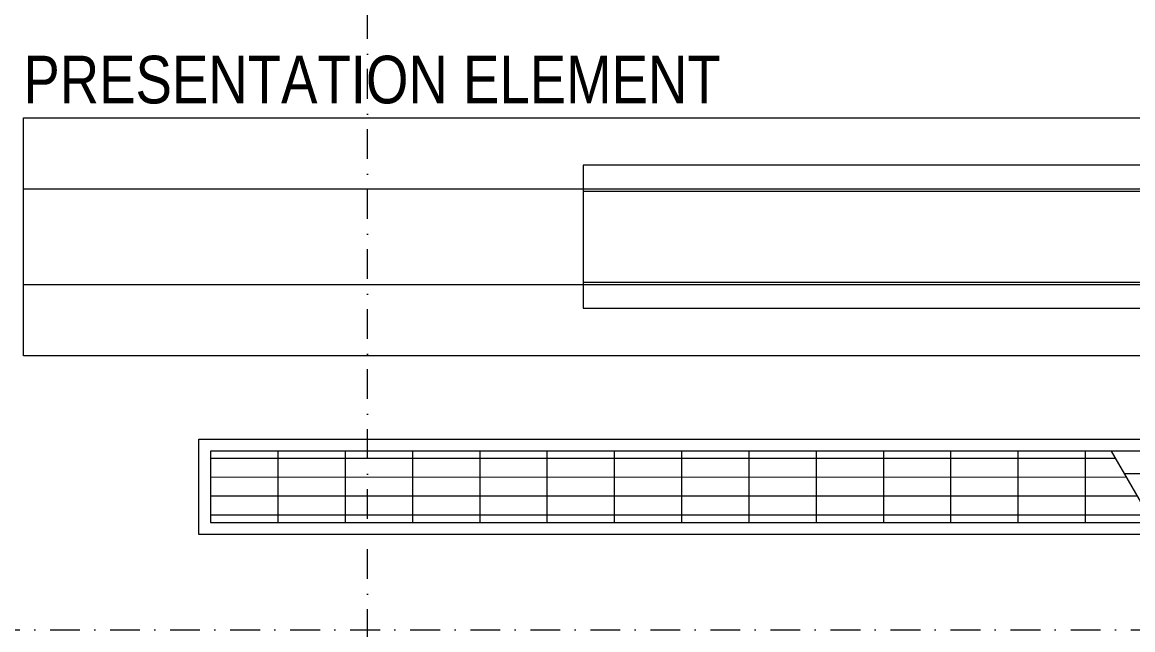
# Model space of a CAD drawing. Extents: x -1299 to 23780, y -3010 to 8106.
# Drawn here: x 7930.4 to 8163.5, y 345 to 472.5 of the extents above; entities that cross this region are included whole.
import ezdxf
from ezdxf.enums import TextEntityAlignment as Align

# ---------------------------------------------------------------- set-up
doc = ezdxf.new("R2010")
doc.units = 0
doc.header["$LTSCALE"] = 25
doc.header["$MEASUREMENT"] = 0
doc.linetypes.add('DASHDOT2', pattern=[0.5, 0.25, -0.125, 0, -0.125])
doc.layers.get('0').update_dxf_attribs({"color": 9, "lineweight": 9})
for name, color, linetype, lineweight in [('05', 9, 'Continuous', 9), ('21', 9, 'Continuous', 9), ('24', 9, 'DASHDOT2', 9), ('32', 9, 'Continuous', 9)]:
    doc.layers.add(name, color=color, linetype=linetype, lineweight=lineweight)
doc.styles.add('MuuM_TEXT-STANDART', font='ARIALN.TTF')

# ---------------------------------------------------------------- blocks, each defined once
blk = doc.blocks.new('p-audi-presentation')
for p, q in [((-70, 35), (142.5, 35)), ((142.5, 35), (260, 35)), ((-70, 34.5), (142.5, 34.5)), ((142.5, 15.5), (-70, 15.5)), ((142.5, 15), (-70, 15)), ((260, 15), (142.5, 15))]:
    blk.add_line(p, q)
for points in [[(0, 10), (0, 0), (260, 0), (260, 50), (0, 50), (0, 40)], [(-70, 40), (142.5, 40), (142.5, 10), (-70, 10), (-70, 40)]]:
    blk.add_lwpolyline(points)
blk = doc.blocks.new('p-konvektor_audi')
for p, q in [((250, 89.48), (0, 89.47)), ((250, 89.47), (0, 89.48)), ((0, 89.48), (0, 69.47)), ((16.61, 71.95), (16.6, 86.99)), ((30.73, 71.95), (30.72, 86.99)), ((44.85, 71.95), (44.84, 86.99)), ((58.96, 71.95), (58.96, 86.99)), ((73.08, 71.95), (73.08, 86.99)), ((87.2, 71.95), (87.2, 86.99)), ((101.32, 71.95), (101.32, 86.99)), ((115.44, 71.95), (115.44, 86.99)), ((129.56, 71.95), (129.56, 86.99)), ((143.68, 71.95), (143.68, 86.98)), ((157.8, 71.95), (157.8, 86.98)), ((171.92, 71.94), (171.92, 86.98)), ((186.04, 71.94), (186.04, 86.98)), ((191.48, 71.95), (200.19, 86.99)), ((199.29, 85.44), (2.49, 85.42)), ((196.99, 81.46), (2.49, 81.45)), ((194.68, 77.48), (2.49, 77.47)), ((227.1, 76.72), (194.25, 76.73)), ((192.38, 73.51), (2.49, 73.49)), ((0, 69.47), (250, 69.47))]:
    blk.add_line(p, q)
for points in [[(250, 89.47), (0, 89.47), (0, 69.47), (250, 69.47)], [(247.51, 86.99), (247.51, 71.95), (2.49, 71.95), (2.49, 86.99)]]:
    blk.add_lwpolyline(points, close=True)

msp = doc.modelspace()

# ---------------------------------------------------------------- linework, layer by layer
at = {"layer": '21', "linetype": 'DASHDOT2'}
msp.add_lwpolyline([(8002.88, 204.47), (8002.88, 4014.1)], dxfattribs=at)
at = {"layer": '24'}
msp.add_lwpolyline([(6827.5, 345), (11027.5, 345)], dxfattribs=at)

# ---------------------------------------------------------------- block references
at = {"layer": '05', "xscale": -1}
msp.add_blockref('p-audi-presentation', (8190.68, 402.5), dxfattribs=at)
at = {"layer": '32', "xscale": -1, "rotation": 180}
msp.add_blockref('p-konvektor_audi', (7967.5, 454.48), dxfattribs=at)

# ---------------------------------------------------------------- texts
at = {"layer": '05', "style": 'MuuM_TEXT-STANDART'}
msp.add_text('PRESENTATION ELEMENT', height=10, dxfattribs=at).set_placement((7930.68, 452.5), align=Align.BOTTOM_LEFT)

doc.saveas('drawing.dxf')
